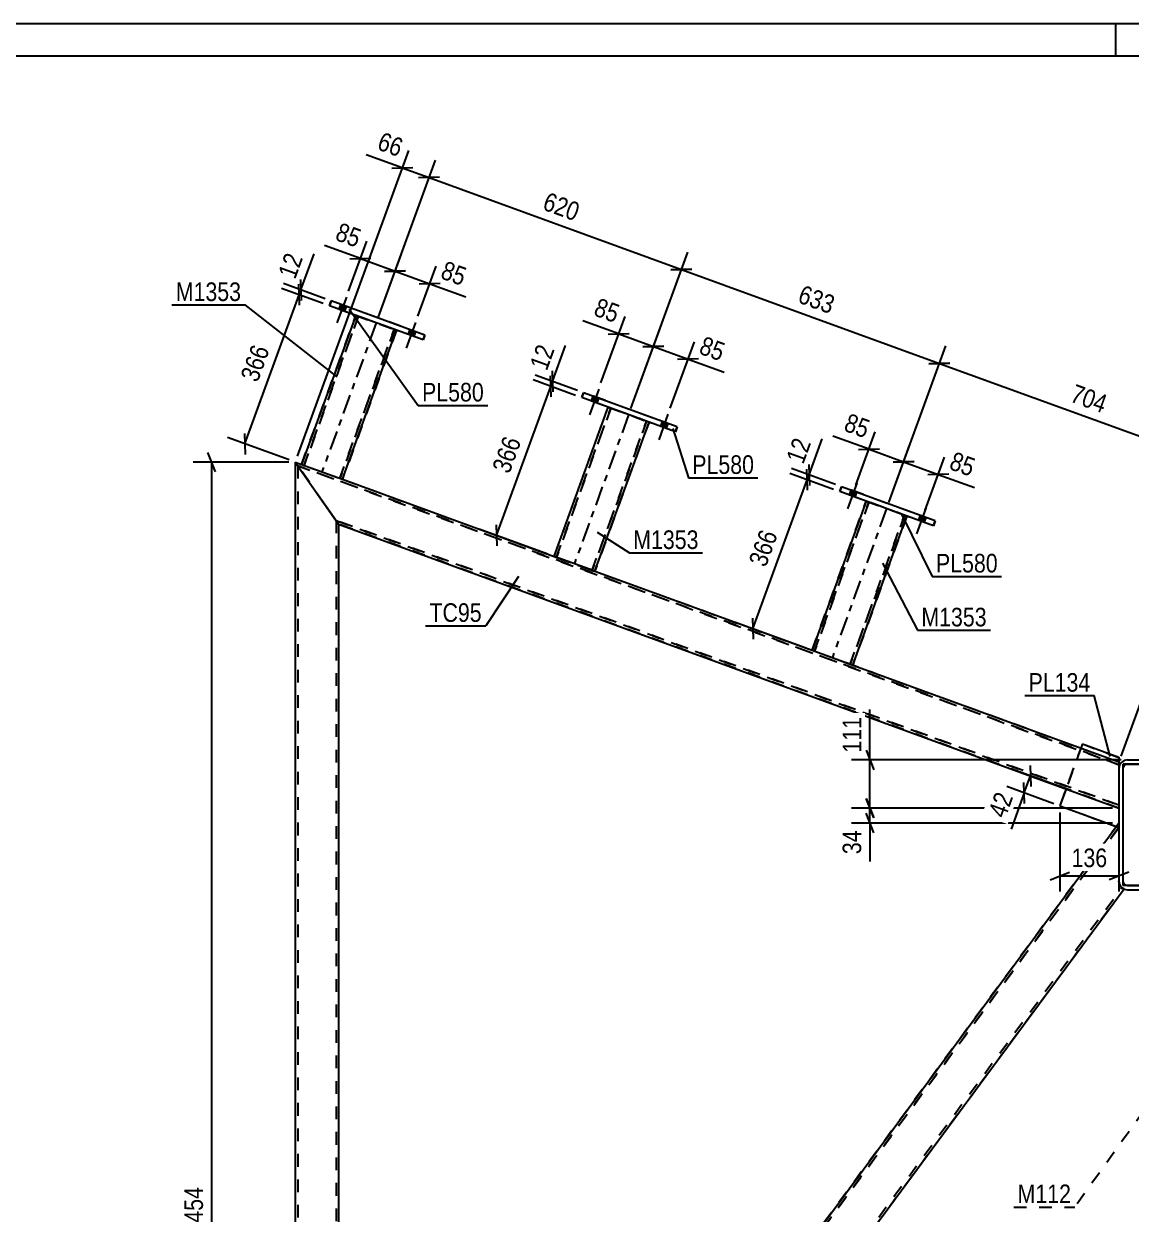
# Model space of a CAD drawing. Header units: millimetres. Extents: x 0 to 1189, y 0 to 841.
# Drawn here: x 601.1 to 771.4, y 657.9 to 841 of the extents above; entities that cross this region are included whole.
import ezdxf

# ---------------------------------------------------------------- set-up
doc = ezdxf.new("R2010")
doc.units = ezdxf.units.MM
doc.linetypes.add('DXK_LINE_DOT2', pattern=[3.9198, 1.9599, -1.9599])
doc.linetypes.add('DXK_LINE_DOT3', pattern=[5.9187, 2.979, -0.9799, 0.9799, -0.9799])
doc.styles.add('Arial Narrow', font='ARIALN.TTF', dxfattribs={"height": 0.2})

# ---------------------------------------------------------------- blocks, each defined once
blk = doc.blocks.new('Unknown-285407614-1132')
at = {"color": 5, "linetype": 'Continuous'}
for p, q in [((1189, 841), (0, 841)), ((769, 836), (769, 841)), ((1184, 836), (5, 836))]:
    blk.add_line(p, q, dxfattribs=at)
blk = doc.blocks.new('Bolt-285407614-3551 - 3540')
at = {"linetype": 'Continuous'}
for points in [[(689.46, 783.41), (688.59, 783.73), (688.31, 782.98), (689.19, 782.66)], [(689.46, 783.41), (688.59, 783.73), (688.31, 782.98), (689.19, 782.66)], [(700.11, 779.54), (699.24, 779.85), (698.96, 779.1), (699.84, 778.78)], [(700.11, 779.54), (699.24, 779.85), (698.96, 779.1), (699.84, 778.78)]]:
    blk.add_hatch(color=1, dxfattribs=at).paths.add_polyline_path(points)
at = {"color": 1, "linetype": 'Continuous'}
for p, q in [((689.48, 784.82), (688.05, 780.88)), ((689.48, 784.82), (688.05, 780.88)), ((688.59, 783.73), (688.31, 782.98)), ((688.59, 783.73), (688.31, 782.98)), ((689.46, 783.41), (689.19, 782.66)), ((689.46, 783.41), (689.19, 782.66)), ((700.13, 780.95), (698.7, 777)), ((700.13, 780.95), (698.7, 777)), ((699.24, 779.85), (698.96, 779.1)), ((699.24, 779.85), (698.96, 779.1)), ((700.11, 779.54), (699.84, 778.78)), ((700.11, 779.54), (699.84, 778.78))]:
    blk.add_line(p, q, dxfattribs=at)
blk = doc.blocks.new('Bolt-285407614-3547 - 3540')
at = {"linetype": 'Continuous'}
for points in [[(650.64, 797.53), (649.76, 797.85), (649.49, 797.1), (650.37, 796.78)], [(650.64, 797.53), (649.76, 797.85), (649.49, 797.1), (650.37, 796.78)], [(661.29, 793.66), (660.41, 793.97), (660.14, 793.22), (661.02, 792.9)], [(661.29, 793.66), (660.41, 793.97), (660.14, 793.22), (661.02, 792.9)]]:
    blk.add_hatch(color=1, dxfattribs=at).paths.add_polyline_path(points)
at = {"color": 1, "linetype": 'Continuous'}
for p, q in [((650.66, 798.94), (649.22, 795)), ((650.66, 798.94), (649.22, 795)), ((649.76, 797.85), (649.49, 797.1)), ((649.76, 797.85), (649.49, 797.1)), ((650.64, 797.53), (650.37, 796.78)), ((650.64, 797.53), (650.37, 796.78)), ((661.31, 795.07), (659.87, 791.12)), ((661.31, 795.07), (659.87, 791.12)), ((660.41, 793.97), (660.14, 793.22)), ((660.41, 793.97), (660.14, 793.22)), ((661.29, 793.66), (661.02, 792.9)), ((661.29, 793.66), (661.02, 792.9))]:
    blk.add_line(p, q, dxfattribs=at)
blk = doc.blocks.new('Part-285407614-3637 - 3540')
at = {"color": 2, "linetype": 'Continuous'}
for p, q in [((730.62, 767.57), (722.28, 744.65)), ((728.54, 742.37), (736.88, 765.29)), ((722.28, 744.65), (722.28, 744.65)), ((722.28, 744.65), (728.54, 742.37)), ((728.54, 742.37), (728.54, 742.37))]:
    blk.add_line(p, q, dxfattribs=at)
at = {"color": 7, "linetype": 'DXK_LINE_DOT2'}
for p, q in [((722.28, 744.65), (730.62, 767.57)), ((722.66, 744.51), (731, 767.43)), ((731, 767.43), (722.66, 744.51)), ((730.62, 767.57), (730.62, 767.57)), ((730.62, 767.57), (736.88, 765.29)), ((736.88, 765.29), (730.62, 767.57)), ((731, 767.43), (731, 767.43)), ((728.17, 742.51), (736.51, 765.42)), ((736.51, 765.42), (728.17, 742.51)), ((736.51, 765.42), (736.51, 765.42)), ((736.88, 765.29), (728.54, 742.37)), ((736.88, 765.29), (736.88, 765.29)), ((722.28, 744.65), (728.54, 742.37)), ((722.66, 744.51), (722.66, 744.51)), ((728.17, 742.51), (728.17, 742.51))]:
    blk.add_line(p, q, dxfattribs=at)
at = {"color": 7, "linetype": 'DXK_LINE_DOT3'}
blk.add_line((733.75, 766.43), (725.41, 743.51), dxfattribs=at)
blk = doc.blocks.new('Bolt-285407614-3548 - 3540')
at = {"linetype": 'Continuous'}
for points in [[(729.14, 768.96), (728.26, 769.28), (727.99, 768.52), (728.87, 768.21)], [(729.14, 768.96), (728.26, 769.28), (727.99, 768.52), (728.87, 768.21)], [(739.79, 765.08), (738.91, 765.4), (738.64, 764.65), (739.52, 764.33)], [(739.79, 765.08), (738.91, 765.4), (738.64, 764.65), (739.52, 764.33)]]:
    blk.add_hatch(color=1, dxfattribs=at).paths.add_polyline_path(points)
at = {"color": 1, "linetype": 'Continuous'}
for p, q in [((729.16, 770.37), (727.72, 766.42)), ((729.16, 770.37), (727.72, 766.42)), ((728.26, 769.28), (727.99, 768.52)), ((728.26, 769.28), (727.99, 768.52)), ((729.14, 768.96), (728.87, 768.21)), ((729.14, 768.96), (728.87, 768.21)), ((739.81, 766.49), (738.37, 762.55)), ((739.81, 766.49), (738.37, 762.55)), ((738.91, 765.4), (738.64, 764.65)), ((738.91, 765.4), (738.64, 764.65)), ((739.79, 765.08), (739.52, 764.33)), ((739.79, 765.08), (739.52, 764.33))]:
    blk.add_line(p, q, dxfattribs=at)
blk = doc.blocks.new('Part-285407614-3816 - 3540')
at = {"color": 2, "linetype": 'Continuous'}
for p, q in [((649.47, 555.47), (769.49, 718.07)), ((770.27, 707.91), (651.46, 546.95)), ((649.47, 555.47), (649.47, 555.47)), ((649.47, 555.47), (649.47, 547.68)), ((651.46, 546.95), (649.47, 547.68)), ((651.46, 546.95), (651.46, 546.95))]:
    blk.add_line(p, q, dxfattribs=at)
at = {"color": 7, "linetype": 'DXK_LINE_DOT2'}
for p, q in [((769.49, 718.07), (649.47, 555.47)), ((769.49, 718.07), (769.49, 709.11)), ((769.49, 717.4), (649.47, 554.8)), ((649.47, 554.8), (769.49, 717.4)), ((769.59, 708.6), (769.49, 709.11)), ((769.49, 709.11), (769.59, 708.6)), ((769.59, 708.6), (769.49, 709.11)), ((769.49, 709.11), (769.59, 708.6)), ((769.69, 708.46), (769.59, 708.6)), ((769.59, 708.6), (769.69, 708.46)), ((769.69, 708.46), (769.59, 708.6)), ((769.59, 708.6), (769.69, 708.46)), ((651.07, 547.09), (769.94, 708.13)), ((651.07, 547.09), (769.94, 708.13)), ((770.27, 707.91), (651.46, 546.95)), ((769.69, 708.46), (769.88, 708.17)), ((769.69, 708.46), (769.88, 708.17)), ((769.88, 708.17), (769.85, 708.21)), ((769.85, 708.21), (769.88, 708.17)), ((769.91, 708.15), (769.88, 708.17)), ((769.88, 708.17), (769.91, 708.15)), ((769.88, 708.17), (770.27, 707.91)), ((770.22, 707.94), (769.88, 708.17)), ((769.94, 708.13), (769.91, 708.15)), ((769.91, 708.15), (769.94, 708.13)), ((769.94, 708.13), (769.94, 708.13)), ((770.27, 707.91), (770.22, 707.94)), ((770.27, 707.91), (770.27, 707.91)), ((649.47, 555.47), (649.47, 555.47)), ((649.47, 554.8), (649.47, 554.8)), ((649.47, 554.12), (649.47, 554.12)), ((649.47, 547.68), (651.46, 546.95)), ((651.07, 547.09), (651.07, 547.09))]:
    blk.add_line(p, q, dxfattribs=at)
blk = doc.blocks.new('Part-285407614-3592 - 3540')
at = {"color": 2, "linetype": 'Continuous'}
for p, q in [((770.16, 708.45), (770.16, 727.11)), ((782.16, 727.11), (770.16, 727.11)), ((782.16, 708.45), (782.16, 727.11)), ((782.16, 708.45), (770.16, 708.45))]:
    blk.add_line(p, q, dxfattribs=at)
blk = doc.blocks.new('Part-285407614-3611 - 3540')
at = {"color": 2, "linetype": 'Continuous'}
for p, q in [((648.05, 797.62), (648.32, 798.37)), ((662.73, 793.13), (648.32, 798.37)), ((648.32, 798.37), (648.32, 798.37)), ((662.46, 792.38), (648.05, 797.62)), ((648.05, 797.62), (648.05, 797.62)), ((662.73, 793.13), (662.46, 792.38)), ((662.73, 793.13), (662.73, 793.13)), ((662.46, 792.38), (662.46, 792.38))]:
    blk.add_line(p, q, dxfattribs=at)
at = {"color": 7, "linetype": 'DXK_LINE_DOT2'}
for p, q in [((648.32, 798.37), (648.05, 797.62)), ((662.73, 793.13), (648.32, 798.37)), ((662.46, 792.38), (648.05, 797.62)), ((662.46, 792.38), (662.73, 793.13))]:
    blk.add_line(p, q, dxfattribs=at)
blk = doc.blocks.new('Part-285407614-3626 - 3540')
at = {"color": 2, "linetype": 'Continuous'}
for p, q in [((652.12, 796.14), (643.78, 773.22)), ((650.05, 770.94), (658.39, 793.86)), ((643.78, 773.22), (643.78, 773.22)), ((643.78, 773.22), (650.05, 770.94)), ((650.05, 770.94), (650.05, 770.94))]:
    blk.add_line(p, q, dxfattribs=at)
at = {"color": 7, "linetype": 'DXK_LINE_DOT2'}
for p, q in [((643.78, 773.22), (652.12, 796.14)), ((644.16, 773.09), (652.5, 796)), ((652.5, 796), (644.16, 773.09)), ((652.12, 796.14), (652.12, 796.14)), ((652.12, 796.14), (658.39, 793.86)), ((658.39, 793.86), (652.12, 796.14)), ((652.5, 796), (652.5, 796)), ((649.67, 771.08), (658.01, 794)), ((658.01, 794), (649.67, 771.08)), ((658.39, 793.86), (650.05, 770.94)), ((658.01, 794), (658.01, 794)), ((658.39, 793.86), (658.39, 793.86)), ((643.78, 773.22), (650.05, 770.94)), ((644.16, 773.09), (644.16, 773.09)), ((649.67, 771.08), (649.67, 771.08))]:
    blk.add_line(p, q, dxfattribs=at)
at = {"color": 7, "linetype": 'DXK_LINE_DOT3'}
blk.add_line((655.25, 795), (646.91, 772.08), dxfattribs=at)
blk = doc.blocks.new('Part-285407614-3632 - 3540')
at = {"color": 2, "linetype": 'Continuous'}
for p, q in [((726.55, 769.05), (726.82, 769.8)), ((740.96, 763.8), (726.55, 769.05)), ((726.55, 769.05), (726.55, 769.05)), ((741.23, 764.56), (726.82, 769.8)), ((726.82, 769.8), (726.82, 769.8)), ((741.23, 764.56), (740.96, 763.8)), ((740.96, 763.8), (740.96, 763.8)), ((741.23, 764.56), (741.23, 764.56))]:
    blk.add_line(p, q, dxfattribs=at)
at = {"color": 7, "linetype": 'DXK_LINE_DOT2'}
for p, q in [((726.82, 769.8), (726.55, 769.05)), ((740.96, 763.8), (726.55, 769.05)), ((741.23, 764.56), (726.82, 769.8)), ((740.96, 763.8), (741.23, 764.56))]:
    blk.add_line(p, q, dxfattribs=at)
blk = doc.blocks.new('Part-285407614-3644 - 3540')
at = {"color": 2, "linetype": 'Continuous'}
for p, q in [((686.87, 783.5), (687.15, 784.26)), ((701.55, 779.01), (687.15, 784.26)), ((687.15, 784.26), (687.15, 784.26)), ((701.28, 778.26), (686.87, 783.5)), ((686.87, 783.5), (686.87, 783.5)), ((701.55, 779.01), (701.28, 778.26)), ((701.28, 778.26), (701.28, 778.26)), ((701.55, 779.01), (701.55, 779.01))]:
    blk.add_line(p, q, dxfattribs=at)
at = {"color": 7, "linetype": 'DXK_LINE_DOT2'}
for p, q in [((687.15, 784.26), (686.87, 783.5)), ((701.55, 779.01), (687.15, 784.26)), ((701.28, 778.26), (686.87, 783.5)), ((701.28, 778.26), (701.55, 779.01))]:
    blk.add_line(p, q, dxfattribs=at)
blk = doc.blocks.new('Part-285407614-3649 - 3540')
at = {"color": 2, "linetype": 'Continuous'}
for p, q in [((682.6, 759.09), (690.94, 782.02)), ((688.86, 756.81), (697.21, 779.74)), ((688.64, 756.89), (682.6, 759.09)), ((688.81, 756.83), (688.64, 756.89)), ((688.81, 756.83), (688.86, 756.81))]:
    blk.add_line(p, q, dxfattribs=at)
at = {"color": 7, "linetype": 'DXK_LINE_DOT2'}
for p, q in [((682.6, 759.09), (690.94, 782.02)), ((682.97, 758.95), (691.32, 781.88)), ((691.32, 781.88), (682.97, 758.95)), ((690.94, 782.02), (690.94, 782.02)), ((690.94, 782.02), (697.21, 779.74)), ((697.21, 779.74), (690.94, 782.02)), ((691.32, 781.88), (691.32, 781.88)), ((688.49, 756.95), (696.83, 779.88)), ((696.83, 779.88), (688.49, 756.95)), ((697.21, 779.74), (688.86, 756.81)), ((696.83, 779.88), (696.83, 779.88)), ((697.21, 779.74), (697.21, 779.74)), ((682.6, 759.09), (682.6, 759.09)), ((682.6, 759.09), (682.6, 759.09)), ((682.6, 759.09), (688.86, 756.81)), ((682.6, 759.09), (682.6, 759.09)), ((682.97, 758.95), (682.97, 758.95)), ((688.4, 756.98), (688.46, 756.96)), ((688.46, 756.96), (688.49, 756.95)), ((688.49, 756.95), (688.49, 756.95)), ((688.86, 756.81), (688.86, 756.81)), ((688.86, 756.81), (688.86, 756.81)), ((688.86, 756.81), (688.86, 756.81))]:
    blk.add_line(p, q, dxfattribs=at)
at = {"color": 7, "linetype": 'DXK_LINE_DOT3'}
blk.add_line((694.08, 780.88), (685.73, 757.95), dxfattribs=at)
blk = doc.blocks.new('Part-285407614-3702 - 3540')
at = {"color": 7, "linetype": 'DXK_LINE_DOT2'}
for p, q in [((763.86, 730.23), (760.39, 720.7)), ((763.63, 729.6), (761.35, 723.34)), ((763.86, 730.23), (769.49, 728.18)), ((769.49, 728.18), (769.49, 728.18)), ((769.49, 727.47), (769.49, 717.39)), ((760.39, 720.7), (769.49, 717.39)), ((769.09, 717.54), (769.49, 717.39))]:
    blk.add_line(p, q, dxfattribs=at)
at = {"color": 2, "linetype": 'Continuous'}
for p, q in [((763.86, 730.23), (763.63, 729.6)), ((763.86, 730.23), (763.86, 730.23)), ((763.86, 730.23), (769.49, 728.18)), ((769.49, 728.18), (769.49, 728.18)), ((769.49, 728.18), (769.49, 727.47)), ((761.35, 723.34), (760.39, 720.7)), ((760.39, 720.7), (760.39, 720.7)), ((760.39, 720.7), (769.09, 717.54))]:
    blk.add_line(p, q, dxfattribs=at)
blk = doc.blocks.new('Part-285407614-3861 - 3540')
at = {"color": 2, "linetype": 'Continuous'}
for p, q in [((642.8, 773.58), (643.78, 773.22)), ((642.8, 773.58), (642.8, 773.58)), ((642.8, 773.58), (649.47, 764.06)), ((650.05, 770.94), (682.6, 759.09)), ((649.47, 764.06), (769.49, 720.37)), ((649.47, 764.06), (649.47, 764.06)), ((688.86, 756.81), (722.28, 744.65)), ((728.54, 742.37), (769.49, 727.47)), ((769.49, 727.47), (769.49, 727.47)), ((769.49, 727.47), (769.49, 727.4)), ((769.49, 727.4), (769.49, 726.94)), ((769.49, 726.94), (769.49, 726.45))]:
    blk.add_line(p, q, dxfattribs=at)
at = {"color": 7, "linetype": 'DXK_LINE_DOT2'}
for p, q in [((649.47, 764.06), (642.8, 773.58)), ((642.8, 773.58), (769.49, 727.47)), ((643.2, 773.01), (769.49, 727.04)), ((769.49, 727.04), (643.2, 773.01)), ((643.2, 773.01), (643.2, 773.01)), ((643.78, 773.22), (650.05, 770.94)), ((649.07, 764.63), (769.49, 720.8)), ((769.49, 720.8), (649.07, 764.63)), ((649.07, 764.63), (649.07, 764.63)), ((769.49, 720.37), (649.47, 764.06)), ((682.6, 759.09), (688.86, 756.81)), ((722.28, 744.65), (728.54, 742.37)), ((769.49, 727.47), (769.49, 727.4)), ((769.49, 727.4), (769.49, 727.4)), ((769.49, 727.22), (769.49, 727.22)), ((769.49, 727.04), (769.49, 727.04)), ((769.49, 726.94), (769.49, 726.94)), ((769.49, 726.94), (769.49, 726.62)), ((769.49, 726.45), (769.49, 720.37)), ((769.49, 720.8), (769.49, 720.8)), ((769.49, 720.37), (769.49, 720.37))]:
    blk.add_line(p, q, dxfattribs=at)
blk = doc.blocks.new('Part-285407614-3801 - 3540')
at = {"color": 2, "linetype": 'Continuous'}
for p, q in [((769.59, 726.96), (769.49, 726.45)), ((770.82, 727.78), (770.31, 727.68)), ((770.82, 727.78), (781.49, 727.78)), ((770.82, 727.78), (770.82, 727.78)), ((781.49, 727.78), (781.49, 727.78)), ((782, 727.68), (781.49, 727.78)), ((782.82, 726.45), (782.72, 726.96)), ((769.49, 726.45), (769.49, 709.11)), ((782.82, 726.45), (782.82, 709.11)), ((769.49, 709.11), (769.59, 708.6)), ((782.72, 708.6), (782.82, 709.11)), ((770.31, 707.88), (770.82, 707.78)), ((770.82, 707.78), (781.49, 707.78)), ((770.82, 707.78), (770.82, 707.78)), ((781.49, 707.78), (782, 707.88)), ((781.49, 707.78), (781.49, 707.78))]:
    blk.add_line(p, q, dxfattribs=at)
at = {"color": 7, "linetype": 'DXK_LINE_DOT2'}
for p, q in [((770.57, 727.06), (770.82, 727.11)), ((770.82, 727.11), (770.82, 727.11)), ((770.82, 727.11), (781.49, 727.11)), ((781.49, 727.11), (781.49, 727.11)), ((781.49, 727.11), (781.74, 727.06)), ((770.16, 726.45), (770.21, 726.7)), ((770.16, 726.45), (770.16, 726.45)), ((770.16, 709.11), (770.16, 726.45)), ((782.1, 726.7), (782.16, 726.45)), ((782.16, 726.45), (782.16, 726.45)), ((782.16, 709.11), (782.16, 726.45)), ((770.16, 709.11), (770.16, 709.11)), ((770.21, 708.86), (770.16, 709.11)), ((782.16, 709.11), (782.1, 708.86)), ((782.16, 709.11), (782.16, 709.11)), ((770.82, 708.45), (770.57, 708.5)), ((770.82, 708.45), (770.82, 708.45)), ((770.82, 708.45), (781.49, 708.45)), ((781.74, 708.5), (781.49, 708.45)), ((781.49, 708.45), (781.49, 708.45))]:
    blk.add_line(p, q, dxfattribs=at)
at = {"color": 7, "linetype": 'DXK_LINE_DOT3'}
blk.add_line((776.16, 717.78), (776.16, 717.78), dxfattribs=at)
at = {"color": 2, "linetype": 'Continuous'}
for centre, start, end in [((770.82, 726.45), 112.5, 157.5), ((781.49, 726.45), 22.5, 67.5), ((770.82, 709.11), 202.5, 247.5), ((781.49, 709.11), 292.5, 337.5)]:
    blk.add_arc(centre, 1.33, start, end, dxfattribs=at)
at = {"color": 7, "linetype": 'DXK_LINE_DOT2'}
for centre, start, end in [((770.82, 726.45), 112.5, 157.5), ((781.49, 726.45), 22.5, 67.5), ((770.82, 709.11), 202.5, 247.5), ((781.49, 709.11), 292.5, 337.5)]:
    blk.add_arc(centre, 0.667, start, end, dxfattribs=at)
blk = doc.blocks.new('Part-285407614-3846 - 3540')
at = {"color": 2, "linetype": 'Continuous'}
for p, q in [((642.8, 773.58), (642.8, 543.01)), ((642.8, 773.58), (649.47, 764.06)), ((649.47, 764.06), (649.47, 555.47))]:
    blk.add_line(p, q, dxfattribs=at)
at = {"color": 7, "linetype": 'DXK_LINE_DOT2'}
for p, q in [((642.8, 773.58), (642.8, 773.58)), ((642.8, 773.58), (649.47, 764.06)), ((643.2, 773.01), (643.2, 543.29)), ((643.2, 773.01), (643.29, 772.87)), ((649.07, 764.63), (649.07, 547.4))]:
    blk.add_line(p, q, dxfattribs=at)
blk = doc.blocks.new('StraightDimension-285407614-4031 - 3540')
at = {"color": 7, "linetype": 'Continuous'}
for p, q in [((730.6, 729.28), (731.8, 726.28)), ((769.82, 727.78), (728.35, 727.78)), ((731.2, 720.37), (731.2, 727.78)), ((731.8, 718.87), (730.6, 721.87)), ((768.49, 720.37), (728.35, 720.37))]:
    blk.add_line(p, q, dxfattribs=at)
at = {"color": 0}
blk.add_wipeout([(730.45, 734.99), (726.25, 734.99), (726.25, 728.31), (730.45, 728.31)], dxfattribs=at)
at = {"color": 7, "linetype": 'Continuous'}
blk.add_line((731.2, 727.78), (731.2, 735.51), dxfattribs=at)
blk.add_line((731.2, 727.78), (731.2, 735.51), dxfattribs=at)
at = {"color": 3, "style": 'Arial Narrow'}
blk.add_text('111', height=2.863, rotation=90.0002, dxfattribs=at).set_placement((729.85, 728.91))
blk = doc.blocks.new('StraightDimension-285407614-3990 - 3540')
at = {"color": 7, "linetype": 'Continuous'}
for p, q in [((694.42, 781.82), (703.18, 805.89)), ((703.82, 803.26), (700.59, 803.16)), ((702.2, 803.21), (741.88, 788.77)), ((734.1, 767.38), (742.86, 791.45)), ((740.27, 788.72), (743.5, 788.82))]:
    blk.add_line(p, q, dxfattribs=at)
at = {"color": 0}
blk.add_wipeout([(725.44, 795.55), (726.88, 799.5), (720.6, 801.78), (719.16, 797.84)], dxfattribs=at)
at = {"color": 3, "style": 'Arial Narrow'}
blk.add_text('633', height=2.863, rotation=-20.002, dxfattribs=at).set_placement((719.93, 798.2))
blk = doc.blocks.new('StraightDimension-285407614-4007 - 3540')
at = {"color": 7, "linetype": 'Continuous'}
for p, q in [((655.6, 795.94), (664.36, 820.02)), ((665, 817.39), (661.77, 817.29)), ((663.38, 817.34), (702.2, 803.21)), ((694.42, 781.82), (703.18, 805.89)), ((700.59, 803.16), (703.82, 803.26))]:
    blk.add_line(p, q, dxfattribs=at)
at = {"color": 0}
blk.add_wipeout([(686.19, 809.84), (687.63, 813.78), (681.35, 816.07), (679.91, 812.12)], dxfattribs=at)
at = {"color": 3, "style": 'Arial Narrow'}
blk.add_text('620', height=2.863, rotation=-20.002, dxfattribs=at).set_placement((680.68, 812.48))
blk = doc.blocks.new('StraightDimension-285407614-4016 - 3540')
at = {"color": 7, "linetype": 'Continuous'}
for p, q in [((643.14, 774.52), (660.25, 821.51)), ((655.6, 795.94), (664.36, 820.02)), ((657.66, 818.79), (660.89, 818.89)), ((659.27, 818.84), (663.38, 817.34)), ((665, 817.39), (661.77, 817.29))]:
    blk.add_line(p, q, dxfattribs=at)
at = {"color": 0}
blk.add_wipeout([(659.03, 819.72), (660.47, 823.67), (655.91, 825.33), (654.47, 821.38)], dxfattribs=at)
at = {"color": 7, "linetype": 'Continuous'}
blk.add_line((659.27, 818.84), (653.72, 820.86), dxfattribs=at)
blk.add_line((659.27, 818.84), (653.72, 820.86), dxfattribs=at)
at = {"color": 3, "style": 'Arial Narrow'}
blk.add_text('66', height=2.863, rotation=-20.002, dxfattribs=at).set_placement((655.24, 821.74))
blk = doc.blocks.new('StraightDimension-285407614-4044 - 3540')
at = {"color": 7, "linetype": 'Continuous'}
for p, q in [((730.6, 721.87), (731.8, 718.87)), ((768.49, 720.37), (728.35, 720.37)), ((731.8, 716.57), (730.6, 719.57)), ((731.2, 718.07), (731.2, 720.37)), ((768.49, 718.07), (728.35, 718.07))]:
    blk.add_line(p, q, dxfattribs=at)
at = {"color": 0}
blk.add_wipeout([(730.45, 717.55), (726.25, 717.55), (726.25, 712.69), (730.45, 712.69)], dxfattribs=at)
at = {"color": 7, "linetype": 'Continuous'}
blk.add_line((731.2, 718.07), (731.2, 712.17), dxfattribs=at)
blk.add_line((731.2, 718.07), (731.2, 712.17), dxfattribs=at)
at = {"color": 3, "style": 'Arial Narrow'}
blk.add_text('34', height=2.863, rotation=90.0002, dxfattribs=at).set_placement((729.85, 713.29))
blk = doc.blocks.new('StraightDimension-285407614-4056 - 3540')
at = {"color": 7, "linetype": 'Continuous'}
for p, q in [((655.6, 795.94), (659.13, 805.64)), ((656.54, 802.91), (659.77, 803.01)), ((658.15, 802.96), (663.48, 801.02)), ((661.65, 796.01), (664.45, 803.7)), ((665.09, 801.07), (661.86, 800.97))]:
    blk.add_line(p, q, dxfattribs=at)
at = {"color": 0}
blk.add_wipeout([(668.79, 799.89), (670.23, 803.83), (665.66, 805.49), (664.23, 801.55)], dxfattribs=at)
at = {"color": 7, "linetype": 'Continuous'}
blk.add_line((663.48, 801.02), (669.03, 799), dxfattribs=at)
blk.add_line((663.48, 801.02), (669.03, 799), dxfattribs=at)
at = {"color": 3, "style": 'Arial Narrow'}
blk.add_text('85', height=2.863, rotation=-20.002, dxfattribs=at).set_placement((664.99, 801.91))
blk = doc.blocks.new('StraightDimension-285407614-4064 - 3540')
at = {"color": 7, "linetype": 'Continuous'}
for p, q in [((651, 799.88), (653.8, 807.58)), ((655.6, 795.94), (659.13, 805.64)), ((651.21, 804.85), (654.44, 804.95)), ((652.83, 804.9), (658.15, 802.96)), ((659.77, 803.01), (656.54, 802.91))]:
    blk.add_line(p, q, dxfattribs=at)
at = {"color": 0}
blk.add_wipeout([(652.59, 805.78), (654.03, 809.73), (649.46, 811.39), (648.03, 807.44)], dxfattribs=at)
at = {"color": 7, "linetype": 'Continuous'}
blk.add_line((652.83, 804.9), (647.28, 806.92), dxfattribs=at)
blk.add_line((652.83, 804.9), (647.28, 806.92), dxfattribs=at)
at = {"color": 3, "style": 'Arial Narrow'}
blk.add_text('85', height=2.863, rotation=-20.002, dxfattribs=at).set_placement((648.79, 807.8))
blk = doc.blocks.new('StraightDimension-285407614-4074 - 3540')
at = {"color": 7, "linetype": 'Continuous'}
for p, q in [((694.42, 781.82), (698.87, 794.05)), ((696.28, 791.32), (699.51, 791.42)), ((697.89, 791.37), (703.22, 789.43)), ((700.47, 781.89), (704.19, 792.11)), ((704.83, 789.48), (701.6, 789.38))]:
    blk.add_line(p, q, dxfattribs=at)
at = {"color": 0}
blk.add_wipeout([(708.53, 788.3), (709.97, 792.24), (705.41, 793.9), (703.97, 789.96)], dxfattribs=at)
at = {"color": 7, "linetype": 'Continuous'}
blk.add_line((703.22, 789.43), (708.77, 787.41), dxfattribs=at)
blk.add_line((703.22, 789.43), (708.77, 787.41), dxfattribs=at)
at = {"color": 3, "style": 'Arial Narrow'}
blk.add_text('85', height=2.863, rotation=-20.002, dxfattribs=at).set_placement((704.74, 790.32))
blk = doc.blocks.new('StraightDimension-285407614-4082 - 3540')
at = {"color": 7, "linetype": 'Continuous'}
for p, q in [((689.82, 785.76), (693.54, 795.99)), ((690.95, 793.26), (694.18, 793.36)), ((692.57, 793.31), (697.89, 791.37)), ((694.42, 781.82), (698.87, 794.05)), ((699.51, 791.42), (696.28, 791.32))]:
    blk.add_line(p, q, dxfattribs=at)
at = {"color": 0}
blk.add_wipeout([(692.33, 794.19), (693.77, 798.14), (689.21, 799.8), (687.77, 795.85)], dxfattribs=at)
at = {"color": 7, "linetype": 'Continuous'}
blk.add_line((692.57, 793.31), (687.02, 795.33), dxfattribs=at)
blk.add_line((692.57, 793.31), (687.02, 795.33), dxfattribs=at)
at = {"color": 3, "style": 'Arial Narrow'}
blk.add_text('85', height=2.863, rotation=-20.002, dxfattribs=at).set_placement((688.54, 796.21))
blk = doc.blocks.new('StraightDimension-285407614-4092 - 3540')
at = {"color": 7, "linetype": 'Continuous'}
for p, q in [((729.04, 770.06), (732.02, 778.24)), ((729.43, 775.51), (732.66, 775.62)), ((731.05, 775.57), (736.37, 773.63)), ((734.1, 767.38), (737.35, 776.31)), ((737.99, 773.68), (734.76, 773.58))]:
    blk.add_line(p, q, dxfattribs=at)
at = {"color": 0}
blk.add_wipeout([(730.81, 776.45), (732.25, 780.4), (727.68, 782.06), (726.25, 778.11)], dxfattribs=at)
at = {"color": 7, "linetype": 'Continuous'}
blk.add_line((731.05, 775.57), (725.5, 777.59), dxfattribs=at)
blk.add_line((731.05, 775.57), (725.5, 777.59), dxfattribs=at)
at = {"color": 3, "style": 'Arial Narrow'}
blk.add_text('85', height=2.863, rotation=-20.002, dxfattribs=at).set_placement((727.02, 778.47))
blk = doc.blocks.new('StraightDimension-285407614-4108 - 3540')
at = {"color": 7, "linetype": 'Continuous'}
for p, q in [((734.1, 767.38), (737.35, 776.31)), ((734.76, 773.58), (737.99, 773.68)), ((736.37, 773.63), (741.7, 771.69)), ((739.69, 766.18), (742.67, 774.37)), ((743.31, 771.74), (740.08, 771.64))]:
    blk.add_line(p, q, dxfattribs=at)
at = {"color": 0}
blk.add_wipeout([(747.01, 770.55), (748.45, 774.5), (743.88, 776.16), (742.45, 772.21)], dxfattribs=at)
at = {"color": 7, "linetype": 'Continuous'}
blk.add_line((741.7, 771.69), (747.25, 769.67), dxfattribs=at)
blk.add_line((741.7, 771.69), (747.25, 769.67), dxfattribs=at)
at = {"color": 3, "style": 'Arial Narrow'}
blk.add_text('85', height=2.863, rotation=-20.002, dxfattribs=at).set_placement((743.22, 772.57))
blk = doc.blocks.new('StraightDimension-285407614-4126 - 3540')
at = {"color": 7, "linetype": 'Continuous'}
for p, q in [((647.11, 797.97), (640.71, 800.29)), ((643.44, 797.7), (643.34, 800.93)), ((635.05, 776.4), (643.39, 799.32)), ((641.86, 773.92), (632.37, 777.37)), ((635, 778.01), (635.1, 774.78))]:
    blk.add_line(p, q, dxfattribs=at)
at = {"color": 0}
blk.add_wipeout([(639.66, 791.26), (635.71, 792.69), (633.43, 786.41), (637.37, 784.98)], dxfattribs=at)
at = {"color": 3, "style": 'Arial Narrow'}
blk.add_text('366', height=2.863, rotation=69.9983, dxfattribs=at).set_placement((637.01, 785.74))
blk = doc.blocks.new('StraightDimension-285407614-4137 - 3540')
at = {"color": 7, "linetype": 'Continuous'}
for p, q in [((647.11, 797.97), (640.71, 800.29)), ((647.38, 798.72), (640.99, 801.04)), ((643.44, 797.7), (643.34, 800.93)), ((643.61, 801.68), (643.72, 798.46)), ((643.39, 799.32), (643.67, 800.07))]:
    blk.add_line(p, q, dxfattribs=at)
at = {"color": 0}
blk.add_wipeout([(644.8, 805.38), (640.85, 806.82), (639.19, 802.26), (643.14, 800.82)], dxfattribs=at)
at = {"color": 7, "linetype": 'Continuous'}
blk.add_line((643.67, 800.07), (645.69, 805.62), dxfattribs=at)
blk.add_line((643.67, 800.07), (645.69, 805.62), dxfattribs=at)
at = {"color": 3, "style": 'Arial Narrow'}
blk.add_text('12', height=2.863, rotation=69.9983, dxfattribs=at).set_placement((642.78, 801.59))
blk = doc.blocks.new('StraightDimension-285407614-4145 - 3540')
at = {"color": 7, "linetype": 'Continuous'}
for p, q in [((682.32, 787.61), (682.43, 784.38)), ((685.93, 783.85), (679.42, 786.22)), ((686.21, 784.6), (679.7, 786.97)), ((682.15, 783.63), (682.05, 786.86)), ((682.1, 785.24), (682.37, 785.99))]:
    blk.add_line(p, q, dxfattribs=at)
at = {"color": 0}
blk.add_wipeout([(683.51, 791.31), (679.56, 792.74), (677.9, 788.18), (681.85, 786.74)], dxfattribs=at)
at = {"color": 7, "linetype": 'Continuous'}
blk.add_line((682.37, 785.99), (684.39, 791.54), dxfattribs=at)
blk.add_line((682.37, 785.99), (684.39, 791.54), dxfattribs=at)
at = {"color": 3, "style": 'Arial Narrow'}
blk.add_text('12', height=2.863, rotation=69.9983, dxfattribs=at).set_placement((681.49, 787.51))
blk = doc.blocks.new('StraightDimension-285407614-4151 - 3540')
at = {"color": 7, "linetype": 'Continuous'}
for p, q in [((685.93, 783.85), (679.42, 786.22)), ((682.15, 783.63), (682.05, 786.86)), ((673.75, 762.31), (682.1, 785.24)), ((673.7, 763.92), (673.81, 760.69)), ((681.66, 759.43), (671.08, 763.28))]:
    blk.add_line(p, q, dxfattribs=at)
at = {"color": 0}
blk.add_wipeout([(678.37, 777.17), (674.42, 778.61), (672.13, 772.33), (676.08, 770.89)], dxfattribs=at)
at = {"color": 3, "style": 'Arial Narrow'}
blk.add_text('366', height=2.863, rotation=69.9983, dxfattribs=at).set_placement((675.72, 771.66))
blk = doc.blocks.new('StraightDimension-285407614-4161 - 3540')
at = {"color": 7, "linetype": 'Continuous'}
for p, q in [((713.2, 747.95), (721.54, 770.87)), ((725.61, 769.39), (718.87, 771.85)), ((721.59, 769.26), (721.49, 772.49)), ((721.25, 745.02), (710.52, 748.93)), ((713.15, 749.57), (713.25, 746.34))]:
    blk.add_line(p, q, dxfattribs=at)
at = {"color": 0}
blk.add_wipeout([(717.81, 762.81), (713.86, 764.25), (711.58, 757.96), (715.53, 756.53)], dxfattribs=at)
at = {"color": 3, "style": 'Arial Narrow'}
blk.add_text('366', height=2.863, rotation=69.9983, dxfattribs=at).set_placement((715.17, 757.3))
blk = doc.blocks.new('StraightDimension-285407614-4169 - 3540')
at = {"color": 7, "linetype": 'Continuous'}
for p, q in [((721.77, 773.24), (721.87, 770.01)), ((725.61, 769.39), (718.87, 771.85)), ((725.88, 770.14), (719.14, 772.6)), ((721.59, 769.26), (721.49, 772.49)), ((721.54, 770.87), (721.82, 771.62))]:
    blk.add_line(p, q, dxfattribs=at)
at = {"color": 0}
blk.add_wipeout([(722.95, 776.94), (719.01, 778.37), (717.35, 773.81), (721.29, 772.37)], dxfattribs=at)
at = {"color": 7, "linetype": 'Continuous'}
blk.add_line((721.82, 771.62), (723.84, 777.17), dxfattribs=at)
blk.add_line((721.82, 771.62), (723.84, 777.17), dxfattribs=at)
at = {"color": 3, "style": 'Arial Narrow'}
blk.add_text('12', height=2.863, rotation=69.9983, dxfattribs=at).set_placement((720.93, 773.14))
blk = doc.blocks.new('StraightDimension-285407614-4203 - 3540')
at = {"color": 7, "linetype": 'Continuous'}
for p, q in [((755.82, 726.94), (755.92, 723.71)), ((760.41, 723.68), (753.19, 726.3)), ((754.91, 722.7), (755.87, 725.33)), ((759.45, 721.05), (752.24, 723.67)), ((754.97, 721.08), (754.86, 724.31))]:
    blk.add_line(p, q, dxfattribs=at)
at = {"color": 0}
blk.add_wipeout([(754.03, 722.46), (750.08, 723.9), (748.42, 719.33), (752.37, 717.9)], dxfattribs=at)
at = {"color": 7, "linetype": 'Continuous'}
blk.add_line((754.91, 722.7), (752.89, 717.15), dxfattribs=at)
blk.add_line((754.91, 722.7), (752.89, 717.15), dxfattribs=at)
at = {"color": 3, "style": 'Arial Narrow'}
blk.add_text('42', height=2.863, rotation=69.9983, dxfattribs=at).set_placement((752.01, 718.67))
blk = doc.blocks.new('StraightDimension-285407614-4220 - 3540')
at = {"color": 7, "linetype": 'Continuous'}
for p, q in [((760.39, 719.7), (760.39, 707.54)), ((769.49, 716.39), (769.49, 707.54)), ((758.89, 709.34), (761.89, 710.54)), ((770.99, 710.54), (767.99, 709.34)), ((760.39, 709.94), (769.49, 709.94))]:
    blk.add_line(p, q, dxfattribs=at)
at = {"color": 0}
blk.add_wipeout([(768.28, 710.69), (768.28, 714.89), (761.6, 714.89), (761.6, 710.69)], dxfattribs=at)
at = {"color": 3, "style": 'Arial Narrow'}
blk.add_text('136', height=2.863, dxfattribs=at).set_placement((762.2, 711.29))
blk = doc.blocks.new('StraightDimension-285407614-4364 - 3540')
at = {"color": 7, "linetype": 'Continuous'}
for p, q in [((630.56, 772.08), (629.36, 775.08)), ((641.8, 773.58), (627.11, 773.58)), ((629.96, 543.29), (629.96, 773.58))]:
    blk.add_line(p, q, dxfattribs=at)
at = {"color": 0}
blk.add_wipeout([(629.21, 662.69), (625.01, 662.69), (625.01, 654.18), (629.21, 654.18)], dxfattribs=at)
at = {"color": 3, "style": 'Arial Narrow'}
blk.add_text('3454', height=2.863, rotation=90.0002, dxfattribs=at).set_placement((628.61, 654.78))
blk = doc.blocks.new('StraightDimension-285407614-34818 - 3540')
at = {"color": 7, "linetype": 'Continuous'}
for p, q in [((734.1, 767.38), (742.86, 791.45)), ((743.5, 788.82), (740.27, 788.72)), ((741.88, 788.77), (785.98, 772.72)), ((769.83, 728.34), (786.96, 775.4)), ((784.37, 772.67), (787.6, 772.77))]:
    blk.add_line(p, q, dxfattribs=at)
at = {"color": 0}
blk.add_wipeout([(767.33, 780.3), (768.77, 784.25), (762.49, 786.54), (761.05, 782.59)], dxfattribs=at)
at = {"color": 3, "style": 'Arial Narrow'}
blk.add_text('704', height=2.863, rotation=-20.002, dxfattribs=at).set_placement((761.82, 782.95))
blk = doc.blocks.new('Mark-285407614-3607 - 3540')
at = {"color": 0}
blk.add_wipeout([(671.82, 782.91), (671.82, 785.91), (662.31, 785.91), (662.31, 782.91)], dxfattribs=at)
blk.add_wipeout([(671.82, 782.91), (671.82, 785.91), (662.31, 785.91), (662.31, 782.91)], dxfattribs=at)
at = {"color": 30, "linetype": 'Continuous'}
for p, q in [((651.11, 797.12), (661.71, 782.31)), ((661.71, 782.31), (672.42, 782.31))]:
    blk.add_line(p, q, dxfattribs=at)
at = {"color": 3, "style": 'Arial Narrow'}
blk.add_text('PL580', height=2.863, dxfattribs=at).set_placement((662.31, 782.91))
blk = doc.blocks.new('Mark-285407614-3622 - 3540')
at = {"color": 0}
blk.add_wipeout([(634.48, 798.36), (634.48, 801.36), (624.43, 801.36), (624.43, 798.36)], dxfattribs=at)
blk.add_wipeout([(634.48, 798.36), (634.48, 801.36), (624.43, 801.36), (624.43, 798.36)], dxfattribs=at)
at = {"color": 30, "linetype": 'Continuous'}
for p in [(623.83, 797.76), (649.27, 786.68)]:
    blk.add_line(p, (635.08, 797.76), dxfattribs=at)
at = {"color": 3, "style": 'Arial Narrow'}
blk.add_text('M1353', height=2.863, dxfattribs=at).set_placement((624.43, 798.36))
blk = doc.blocks.new('Mark-285407614-3628 - 3540')
at = {"color": 0}
blk.add_wipeout([(750.85, 756.61), (750.85, 759.61), (741.35, 759.61), (741.35, 756.61)], dxfattribs=at)
blk.add_wipeout([(750.85, 756.61), (750.85, 759.61), (741.35, 759.61), (741.35, 756.61)], dxfattribs=at)
at = {"color": 30, "linetype": 'Continuous'}
for p, q in [((736.02, 765.6), (740.75, 756.01)), ((740.75, 756.01), (751.45, 756.01))]:
    blk.add_line(p, q, dxfattribs=at)
at = {"color": 3, "style": 'Arial Narrow'}
blk.add_text('PL580', height=2.863, dxfattribs=at).set_placement((741.35, 756.61))
blk = doc.blocks.new('Mark-285407614-3633 - 3540')
at = {"color": 0}
blk.add_wipeout([(749.15, 748.32), (749.15, 751.32), (739.1, 751.32), (739.1, 748.32)], dxfattribs=at)
blk.add_wipeout([(749.15, 748.32), (749.15, 751.32), (739.1, 751.32), (739.1, 748.32)], dxfattribs=at)
at = {"color": 30, "linetype": 'Continuous'}
for p, q in [((733.1, 758.03), (738.5, 747.72)), ((738.5, 747.72), (749.75, 747.72))]:
    blk.add_line(p, q, dxfattribs=at)
at = {"color": 3, "style": 'Arial Narrow'}
blk.add_text('M1353', height=2.863, dxfattribs=at).set_placement((739.1, 748.32))
blk = doc.blocks.new('Mark-285407614-3640 - 3540')
at = {"color": 0}
blk.add_wipeout([(713.37, 771.77), (713.37, 774.77), (703.87, 774.77), (703.87, 771.77)], dxfattribs=at)
blk.add_wipeout([(713.37, 771.77), (713.37, 774.77), (703.87, 774.77), (703.87, 771.77)], dxfattribs=at)
at = {"color": 30, "linetype": 'Continuous'}
for p, q in [((700.85, 778.78), (703.27, 771.17)), ((703.27, 771.17), (713.97, 771.17))]:
    blk.add_line(p, q, dxfattribs=at)
at = {"color": 3, "style": 'Arial Narrow'}
blk.add_text('PL580', height=2.863, dxfattribs=at).set_placement((703.87, 771.77))
blk = doc.blocks.new('Mark-285407614-3645 - 3540')
at = {"color": 0}
blk.add_wipeout([(704.84, 760.22), (704.84, 763.22), (694.79, 763.22), (694.79, 760.22)], dxfattribs=at)
blk.add_wipeout([(704.84, 760.22), (704.84, 763.22), (694.79, 763.22), (694.79, 760.22)], dxfattribs=at)
at = {"color": 30, "linetype": 'Continuous'}
for p, q in [((689.24, 762.8), (694.19, 759.62)), ((694.19, 759.62), (705.44, 759.62))]:
    blk.add_line(p, q, dxfattribs=at)
at = {"color": 3, "style": 'Arial Narrow'}
blk.add_text('M1353', height=2.863, dxfattribs=at).set_placement((694.79, 760.22))
blk = doc.blocks.new('Mark-285407614-3698 - 3540')
at = {"color": 0}
blk.add_wipeout([(765.09, 738.27), (765.09, 741.27), (755.59, 741.27), (755.59, 738.27)], dxfattribs=at)
blk.add_wipeout([(765.09, 738.27), (765.09, 741.27), (755.59, 741.27), (755.59, 738.27)], dxfattribs=at)
at = {"color": 30, "linetype": 'Continuous'}
for p in [(754.99, 737.67), (768.13, 728.32)]:
    blk.add_line(p, (765.69, 737.67), dxfattribs=at)
at = {"color": 3, "style": 'Arial Narrow'}
blk.add_text('PL134', height=2.863, dxfattribs=at).set_placement((755.59, 738.27))
blk = doc.blocks.new('Mark-285407614-3781 - 3540')
at = {"color": 0}
blk.add_wipeout([(762.12, 659.61), (762.12, 662.61), (753.9, 662.61), (753.9, 659.61)], dxfattribs=at)
blk.add_wipeout([(762.12, 659.61), (762.12, 662.61), (753.9, 662.61), (753.9, 659.61)], dxfattribs=at)
at = {"color": 30, "linetype": 'DXK_LINE_DOT2'}
for p in [(773.33, 673.82), (753.3, 659.01)]:
    blk.add_line(p, (762.72, 659.01), dxfattribs=at)
at = {"color": 3, "style": 'Arial Narrow'}
blk.add_text('M112', height=2.863, dxfattribs=at).set_placement((753.9, 659.61))
blk = doc.blocks.new('Mark-285407614-3857 - 3540')
at = {"color": 0}
blk.add_wipeout([(671.49, 749.01), (671.49, 752.01), (663.45, 752.01), (663.45, 749.01)], dxfattribs=at)
blk.add_wipeout([(671.49, 749.01), (671.49, 752.01), (663.45, 752.01), (663.45, 749.01)], dxfattribs=at)
at = {"color": 30, "linetype": 'Continuous'}
for p in [(677.16, 755.97), (662.85, 748.41)]:
    blk.add_line(p, (672.09, 748.41), dxfattribs=at)
at = {"color": 3, "style": 'Arial Narrow'}
blk.add_text('TC95', height=2.863, dxfattribs=at).set_placement((663.45, 749.01))

msp = doc.modelspace()

# ---------------------------------------------------------------- block references
for name in ['Unknown-285407614-1132', 'Part-285407614-3611 - 3540', 'Bolt-285407614-3547 - 3540', 'Part-285407614-3626 - 3540', 'Part-285407614-3644 - 3540', 'Bolt-285407614-3551 - 3540', 'Part-285407614-3649 - 3540', 'Part-285407614-3861 - 3540', 'Part-285407614-3846 - 3540', 'Part-285407614-3632 - 3540', 'Bolt-285407614-3548 - 3540', 'Part-285407614-3637 - 3540', 'Part-285407614-3702 - 3540', 'Part-285407614-3801 - 3540', 'Part-285407614-3592 - 3540', 'Part-285407614-3816 - 3540']:
    msp.add_blockref(name, (0, 0))

# ---------------------------------------------------------------- next in the draw order: block references
for name in ['StraightDimension-285407614-3990 - 3540', 'Mark-285407614-3645 - 3540', 'Mark-285407614-3857 - 3540', 'StraightDimension-285407614-4031 - 3540', 'Mark-285407614-3781 - 3540']:
    msp.add_blockref(name, (0, 0))

# ---------------------------------------------------------------- next in the draw order: block references
for name in ['StraightDimension-285407614-4007 - 3540', 'StraightDimension-285407614-4092 - 3540', 'StraightDimension-285407614-4044 - 3540']:
    msp.add_blockref(name, (0, 0))

# ---------------------------------------------------------------- next in the draw order: block references
for name in ['StraightDimension-285407614-4016 - 3540', 'StraightDimension-285407614-4074 - 3540', 'StraightDimension-285407614-4108 - 3540', 'StraightDimension-285407614-4161 - 3540', 'StraightDimension-285407614-4203 - 3540']:
    msp.add_blockref(name, (0, 0))

# ---------------------------------------------------------------- next in the draw order: block references
for name in ['StraightDimension-285407614-4056 - 3540', 'StraightDimension-285407614-4082 - 3540', 'StraightDimension-285407614-34818 - 3540', 'Mark-285407614-3640 - 3540', 'StraightDimension-285407614-4169 - 3540', 'StraightDimension-285407614-4220 - 3540']:
    msp.add_blockref(name, (0, 0))

# ---------------------------------------------------------------- next in the draw order: block references
for name in ['StraightDimension-285407614-4064 - 3540', 'StraightDimension-285407614-4145 - 3540', 'Mark-285407614-3628 - 3540', 'Mark-285407614-3698 - 3540']:
    msp.add_blockref(name, (0, 0))

# ---------------------------------------------------------------- next in the draw order: block references
for name in ['StraightDimension-285407614-4126 - 3540', 'StraightDimension-285407614-4151 - 3540', 'Mark-285407614-3633 - 3540']:
    msp.add_blockref(name, (0, 0))

# ---------------------------------------------------------------- next in the draw order: block references
for name in ['StraightDimension-285407614-4137 - 3540', 'Mark-285407614-3607 - 3540', 'StraightDimension-285407614-4364 - 3540']:
    msp.add_blockref(name, (0, 0))

# ---------------------------------------------------------------- next in the draw order: block references
msp.add_blockref('Mark-285407614-3622 - 3540', (0, 0))

doc.saveas('drawing.dxf')
